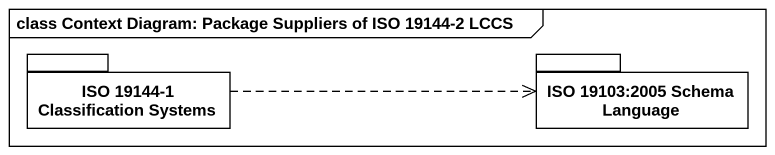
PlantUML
@startuml
mainframe class Context Diagram: Package Suppliers of ISO 19144-2 LCCS
package "ISO 19144-1 Classification Systems" as ISO_19144_1_Classification {
}
package "ISO 19103:2005 Schema Language" as ISO_19103_2005_Schema {
}
ISO_19144_1_Classification .right.> ISO_19103_2005_Schema
@enduml
